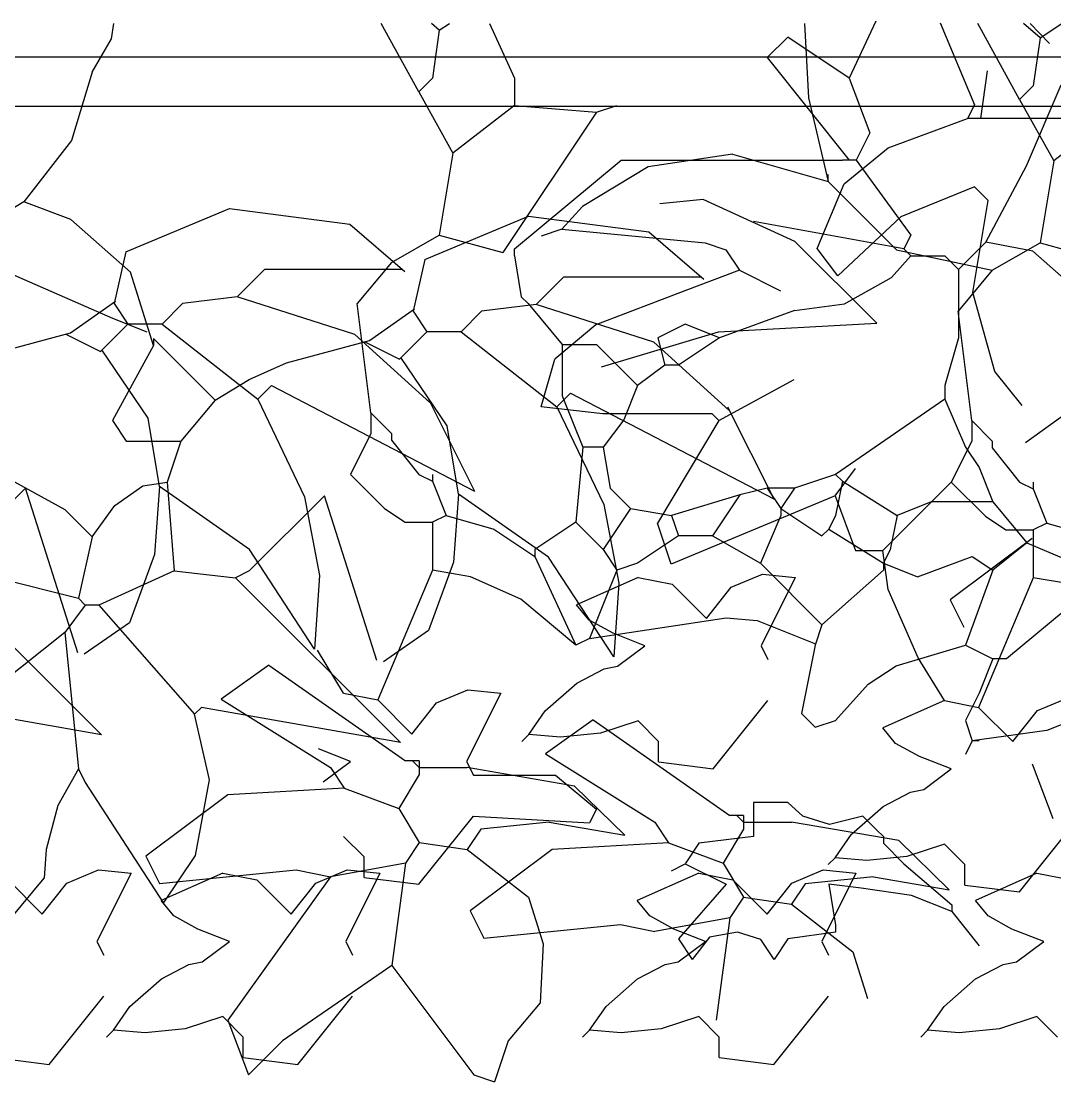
# Model space of a CAD drawing. Header units: millimetres. Extents: x 182 to 305, y 81 to 164.
# Drawn here: x 259.593 to 259.8023, y 109.4201 to 109.6349 of the extents above; entities that cross this region are included whole.
import ezdxf

# ---------------------------------------------------------------- set-up
doc = ezdxf.new("R2010")
doc.units = ezdxf.units.MM
doc.layers.add('86', color=7, linetype='Continuous')
doc.layers.add('LF', color=7, linetype='Continuous')

msp = doc.modelspace()

# ---------------------------------------------------------------- linework, layer by layer
at = {"layer": '86', "color": 252}
for p, q in [((259.766081, 109.634863), (259.760679, 109.623336)), ((259.766081, 109.634863), (259.760679, 109.623336)), ((259.611303, 109.631318), (259.611794, 109.634407)), ((259.611303, 109.631318), (259.611794, 109.634407)), ((259.673499, 109.620567), (259.66588, 109.634407)), ((259.673499, 109.620567), (259.66588, 109.634407)), ((259.67765, 109.633021), (259.676067, 109.634407)), ((259.67765, 109.633021), (259.676067, 109.634407)), ((259.67765, 109.633021), (259.676268, 109.623336)), ((259.67765, 109.633021), (259.676268, 109.623336)), ((259.67765, 109.633021), (259.679728, 109.634407)), ((259.67765, 109.633021), (259.679728, 109.634407)), ((259.687841, 109.634407), (259.692874, 109.623336)), ((259.687841, 109.634407), (259.692874, 109.623336)), ((259.751599, 109.634407), (259.752398, 109.619336)), ((259.751599, 109.634407), (259.752398, 109.619336)), ((259.779093, 109.634519), (259.786014, 109.617913)), ((259.779093, 109.634519), (259.786014, 109.617913)), ((259.795167, 109.61902), (259.786696, 109.634407)), ((259.795167, 109.61902), (259.786696, 109.634407)), ((259.799319, 109.631474), (259.795967, 109.634407)), ((259.799319, 109.631474), (259.795967, 109.634407)), ((259.79732, 109.634407), (259.801237, 109.630367)), ((259.79732, 109.634407), (259.801237, 109.630367)), ((259.799319, 109.631474), (259.803716, 109.634407)), ((259.799319, 109.631474), (259.803716, 109.634407)), ((259.607364, 109.624558), (259.611303, 109.631318)), ((259.607364, 109.624558), (259.611303, 109.631318)), ((259.748224, 109.631639), (259.744073, 109.627488)), ((259.748224, 109.631639), (259.744073, 109.627488)), ((259.760679, 109.623336), (259.748224, 109.631639)), ((259.760679, 109.623336), (259.748224, 109.631639)), ((259.799319, 109.631474), (259.797936, 109.621789)), ((259.799319, 109.631474), (259.797936, 109.621789)), ((259.744073, 109.627488), (259.760679, 109.60673)), ((259.744073, 109.627488), (259.760679, 109.60673)), ((259.607364, 109.624558), (259.603213, 109.610717)), ((259.607364, 109.624558), (259.603213, 109.610717)), ((259.788635, 109.624834), (259.787253, 109.615148)), ((259.788635, 109.624834), (259.787253, 109.615148)), ((259.676268, 109.623336), (259.673499, 109.620567)), ((259.676268, 109.623336), (259.673499, 109.620567)), ((259.692874, 109.623336), (259.692874, 109.617802)), ((259.692874, 109.623336), (259.692874, 109.617802)), ((259.760679, 109.623336), (259.76483, 109.612264)), ((259.760679, 109.623336), (259.76483, 109.612264)), ((259.796582, 109.605571), (259.803575, 109.621954)), ((259.796582, 109.605571), (259.803575, 109.621954)), ((259.673499, 109.620567), (259.680419, 109.608113)), ((259.673499, 109.620567), (259.680419, 109.608113)), ((259.797936, 109.621789), (259.795167, 109.61902)), ((259.797936, 109.621789), (259.795167, 109.61902)), ((259.692874, 109.617802), (259.680419, 109.608113)), ((259.692874, 109.617802), (259.680419, 109.608113)), ((259.692874, 109.617802), (259.709479, 109.616416)), ((259.692874, 109.617802), (259.709479, 109.616416)), ((259.709479, 109.616416), (259.713631, 109.617802)), ((259.709479, 109.616416), (259.713631, 109.617802)), ((259.752398, 109.619336), (259.756422, 109.602414)), ((259.752398, 109.619336), (259.756422, 109.602414)), ((259.786014, 109.617913), (259.784631, 109.615148)), ((259.786014, 109.617913), (259.784631, 109.615148)), ((259.795167, 109.61902), (259.802088, 109.606566)), ((259.795167, 109.61902), (259.802088, 109.606566)), ((259.709479, 109.616416), (259.690524, 109.587997)), ((259.709479, 109.616416), (259.690524, 109.587997)), ((259.814542, 109.616255), (259.802088, 109.606566)), ((259.814542, 109.616255), (259.802088, 109.606566)), ((259.768566, 109.609232), (259.784631, 109.615148)), ((259.768566, 109.609232), (259.784631, 109.615148)), ((259.806771, 109.615148), (259.784631, 109.615148)), ((259.806771, 109.615148), (259.784631, 109.615148)), ((259.76483, 109.612264), (259.762061, 109.60673)), ((259.76483, 109.612264), (259.762061, 109.60673)), ((259.603213, 109.610717), (259.593528, 109.598263)), ((259.603213, 109.610717), (259.593528, 109.598263)), ((259.75967, 109.601909), (259.768566, 109.609232)), ((259.75967, 109.601909), (259.768566, 109.609232)), ((259.680419, 109.608113), (259.67765, 109.591507)), ((259.680419, 109.608113), (259.67765, 109.591507)), ((259.737047, 109.607952), (259.71999, 109.605356)), ((259.737047, 109.607952), (259.71999, 109.605356)), ((259.737047, 109.607952), (259.756422, 109.602414)), ((259.737047, 109.607952), (259.756422, 109.602414)), ((259.692874, 109.588742), (259.714461, 109.60673)), ((259.692874, 109.588742), (259.714461, 109.60673)), ((259.71999, 109.605356), (259.706645, 109.597367)), ((259.71999, 109.605356), (259.706645, 109.597367)), ((259.714461, 109.60673), (259.759296, 109.60673)), ((259.714461, 109.60673), (259.759296, 109.60673)), ((259.760679, 109.60673), (259.759296, 109.60673)), ((259.760679, 109.60673), (259.759296, 109.60673)), ((259.762061, 109.60673), (259.760679, 109.60673)), ((259.762061, 109.60673), (259.760679, 109.60673)), ((259.762061, 109.60673), (259.773133, 109.591507)), ((259.762061, 109.60673), (259.773133, 109.591507)), ((259.788356, 109.590125), (259.796582, 109.605571)), ((259.788356, 109.590125), (259.796582, 109.605571)), ((259.802088, 109.606566), (259.799319, 109.58996)), ((259.802088, 109.606566), (259.799319, 109.58996)), ((259.756422, 109.602414), (259.756422, 109.603801)), ((259.756422, 109.602414), (259.756422, 109.603801)), ((259.754185, 109.588853), (259.75967, 109.601909)), ((259.754185, 109.588853), (259.75967, 109.601909)), ((259.756422, 109.602414), (259.770259, 109.588578)), ((259.756422, 109.602414), (259.770259, 109.588578)), ((259.786014, 109.601309), (259.771108, 109.595252)), ((259.786014, 109.601309), (259.771108, 109.595252)), ((259.786014, 109.601307), (259.788783, 109.598543)), ((259.786014, 109.601307), (259.788783, 109.598543)), ((259.593528, 109.598263), (259.579691, 109.58996)), ((259.593528, 109.598263), (259.579691, 109.58996)), ((259.603042, 109.594704), (259.593528, 109.598263)), ((259.603042, 109.594704), (259.593528, 109.598263)), ((259.731073, 109.598768), (259.722347, 109.597883)), ((259.731073, 109.598768), (259.722347, 109.597883)), ((259.749653, 109.590216), (259.731073, 109.598768)), ((259.749653, 109.590216), (259.731073, 109.598768)), ((259.785723, 109.579941), (259.788783, 109.598543)), ((259.785723, 109.579941), (259.788783, 109.598543)), ((259.61417, 109.588123), (259.635182, 109.596928)), ((259.61417, 109.588123), (259.635182, 109.596928)), ((259.635182, 109.596928), (259.659518, 109.593741)), ((259.635182, 109.596928), (259.659518, 109.593741)), ((259.706645, 109.597367), (259.702454, 109.592729)), ((259.706645, 109.597367), (259.702454, 109.592729)), ((259.615116, 109.584053), (259.603042, 109.594704)), ((259.615116, 109.584053), (259.603042, 109.594704)), ((259.674729, 109.586576), (259.695741, 109.595381)), ((259.674729, 109.586576), (259.695741, 109.595381)), ((259.695741, 109.595381), (259.720077, 109.592194)), ((259.695741, 109.595381), (259.720077, 109.592194)), ((259.77175, 109.588742), (259.741304, 109.594276)), ((259.77175, 109.588742), (259.741304, 109.594276)), ((259.771108, 109.595252), (259.758336, 109.583319)), ((259.771108, 109.595252), (259.758336, 109.583319)), ((259.659518, 109.593741), (259.670671, 109.584181)), ((259.659518, 109.593741), (259.670671, 109.584181)), ((259.702454, 109.592729), (259.698302, 109.591347)), ((259.702454, 109.592729), (259.698302, 109.591347)), ((259.702454, 109.592729), (259.731514, 109.58996)), ((259.702454, 109.592729), (259.731514, 109.58996)), ((259.720077, 109.592194), (259.73123, 109.582634)), ((259.720077, 109.592194), (259.73123, 109.582634)), ((259.667965, 109.585973), (259.67765, 109.591507)), ((259.667965, 109.585973), (259.67765, 109.591507)), ((259.67765, 109.591507), (259.690524, 109.587997)), ((259.67765, 109.591507), (259.690524, 109.587997)), ((259.731514, 109.58996), (259.735665, 109.588578)), ((259.731514, 109.58996), (259.735665, 109.588578)), ((259.766262, 109.5737), (259.749653, 109.590216)), ((259.766262, 109.5737), (259.749653, 109.590216)), ((259.773133, 109.591507), (259.77175, 109.588742)), ((259.773133, 109.591507), (259.77175, 109.588742)), ((259.788356, 109.590125), (259.782818, 109.584591)), ((259.788356, 109.590125), (259.782818, 109.584591)), ((259.797853, 109.588263), (259.788356, 109.590125)), ((259.797853, 109.588263), (259.788356, 109.590125)), ((259.789633, 109.584426), (259.799319, 109.58996)), ((259.789633, 109.584426), (259.799319, 109.58996)), ((259.799319, 109.58996), (259.812192, 109.58645)), ((259.799319, 109.58996), (259.812192, 109.58645)), ((259.579691, 109.588578), (259.611516, 109.574741)), ((259.579691, 109.588578), (259.611516, 109.574741)), ((259.61417, 109.588123), (259.611846, 109.577671)), ((259.61417, 109.588123), (259.611846, 109.577671)), ((259.692874, 109.587356), (259.692874, 109.588742)), ((259.692874, 109.587356), (259.692874, 109.588742)), ((259.735665, 109.588578), (259.73843, 109.584426)), ((259.735665, 109.588578), (259.73843, 109.584426)), ((259.758336, 109.583319), (259.754185, 109.588853)), ((259.758336, 109.583319), (259.754185, 109.588853)), ((259.770259, 109.588578), (259.789633, 109.584426)), ((259.770259, 109.588578), (259.789633, 109.584426)), ((259.77175, 109.588742), (259.773133, 109.587356)), ((259.77175, 109.588742), (259.773133, 109.587356)), ((259.803575, 109.583204), (259.797853, 109.588263)), ((259.803575, 109.583204), (259.797853, 109.588263)), ((259.667965, 109.585973), (259.661045, 109.577671)), ((259.667965, 109.585973), (259.661045, 109.577671)), ((259.674728, 109.586576), (259.672405, 109.576123)), ((259.674728, 109.586576), (259.672405, 109.576123)), ((259.692874, 109.587356), (259.694256, 109.579053)), ((259.692874, 109.587356), (259.694256, 109.579053)), ((259.769258, 109.582937), (259.773133, 109.587356)), ((259.769258, 109.582937), (259.773133, 109.587356)), ((259.773133, 109.587356), (259.780053, 109.587356)), ((259.773133, 109.587356), (259.780053, 109.587356)), ((259.780053, 109.587356), (259.782818, 109.584591)), ((259.780053, 109.587356), (259.782818, 109.584591)), ((259.619819, 109.569203), (259.615116, 109.584053)), ((259.619819, 109.569203), (259.615116, 109.584053)), ((259.642288, 109.584591), (259.636754, 109.579053)), ((259.642288, 109.584591), (259.636754, 109.579053)), ((259.670232, 109.584591), (259.642288, 109.584591)), ((259.670232, 109.584591), (259.642288, 109.584591)), ((259.73843, 109.584426), (259.727362, 109.580275)), ((259.73843, 109.584426), (259.727362, 109.580275)), ((259.73843, 109.584426), (259.746733, 109.580275)), ((259.73843, 109.584426), (259.746733, 109.580275)), ((259.789633, 109.584426), (259.782713, 109.576123)), ((259.789633, 109.584426), (259.782713, 109.576123)), ((259.782818, 109.584591), (259.782818, 109.57075)), ((259.782818, 109.584591), (259.782818, 109.57075)), ((259.702847, 109.583044), (259.697313, 109.577506)), ((259.702847, 109.583044), (259.697313, 109.577506)), ((259.730791, 109.583044), (259.702847, 109.583044)), ((259.730791, 109.583044), (259.702847, 109.583044)), ((259.759726, 109.577611), (259.769258, 109.582937)), ((259.759726, 109.577611), (259.769258, 109.582937)), ((259.636754, 109.579053), (259.625682, 109.577671)), ((259.636754, 109.579053), (259.625682, 109.577671)), ((259.660532, 109.571433), (259.636754, 109.579053)), ((259.660532, 109.571433), (259.636754, 109.579053)), ((259.694256, 109.579053), (259.695638, 109.577671)), ((259.694256, 109.579053), (259.695638, 109.577671)), ((259.727362, 109.580275), (259.70937, 109.573355)), ((259.727362, 109.580275), (259.70937, 109.573355)), ((259.790165, 109.563945), (259.785723, 109.579941)), ((259.790165, 109.563945), (259.785723, 109.579941)), ((259.602957, 109.571751), (259.612108, 109.578142)), ((259.602957, 109.571751), (259.612108, 109.578142)), ((259.611846, 109.577671), (259.614615, 109.573519)), ((259.611846, 109.577671), (259.614615, 109.573519)), ((259.625682, 109.577671), (259.621531, 109.573519)), ((259.625682, 109.577671), (259.621531, 109.573519)), ((259.663814, 109.555531), (259.661045, 109.577671)), ((259.663814, 109.555531), (259.661045, 109.577671)), ((259.697313, 109.577506), (259.686241, 109.576123)), ((259.697313, 109.577506), (259.686241, 109.576123)), ((259.695638, 109.577671), (259.702559, 109.569368)), ((259.695638, 109.577671), (259.702559, 109.569368)), ((259.721091, 109.569886), (259.697313, 109.577506)), ((259.721091, 109.569886), (259.697313, 109.577506)), ((259.749607, 109.576288), (259.759726, 109.577611)), ((259.749607, 109.576288), (259.759726, 109.577611)), ((259.611516, 109.574741), (259.618436, 109.571972)), ((259.611516, 109.574741), (259.618436, 109.571972)), ((259.663516, 109.570204), (259.672667, 109.576595)), ((259.663516, 109.570204), (259.672667, 109.576595)), ((259.672405, 109.576123), (259.675174, 109.571972)), ((259.672405, 109.576123), (259.675174, 109.571972)), ((259.686241, 109.576123), (259.68209, 109.571972)), ((259.686241, 109.576123), (259.68209, 109.571972)), ((259.749607, 109.576288), (259.734388, 109.57075)), ((259.749607, 109.576288), (259.734388, 109.57075)), ((259.785482, 109.553984), (259.782713, 109.576123)), ((259.785482, 109.553984), (259.782713, 109.576123)), ((259.609077, 109.567985), (259.614615, 109.573519)), ((259.609077, 109.567985), (259.614615, 109.573519)), ((259.621531, 109.573519), (259.614615, 109.573519)), ((259.621531, 109.573519), (259.614615, 109.573519)), ((259.621531, 109.573519), (259.640906, 109.558296)), ((259.621531, 109.573519), (259.640906, 109.558296)), ((259.70937, 109.573355), (259.701067, 109.566438)), ((259.70937, 109.573355), (259.701067, 109.566438)), ((259.727467, 109.573519), (259.721933, 109.57075)), ((259.727467, 109.573519), (259.721933, 109.57075)), ((259.734388, 109.57075), (259.727467, 109.573519)), ((259.734388, 109.57075), (259.727467, 109.573519)), ((259.73417, 109.571931), (259.766262, 109.5737)), ((259.73417, 109.571931), (259.766262, 109.5737)), ((259.586181, 109.567225), (259.602957, 109.571751)), ((259.586181, 109.567225), (259.602957, 109.571751)), ((259.60204, 109.571504), (259.609077, 109.567985)), ((259.60204, 109.571504), (259.609077, 109.567985)), ((259.619819, 109.57059), (259.619819, 109.569203)), ((259.619819, 109.57059), (259.632273, 109.558135)), ((259.619819, 109.57059), (259.619819, 109.569203)), ((259.619819, 109.57059), (259.632273, 109.558135)), ((259.675741, 109.557624), (259.660532, 109.571433)), ((259.675741, 109.557624), (259.660532, 109.571433)), ((259.669636, 109.566438), (259.675174, 109.571972)), ((259.669636, 109.566438), (259.675174, 109.571972)), ((259.68209, 109.571972), (259.675174, 109.571972)), ((259.68209, 109.571972), (259.675174, 109.571972)), ((259.68209, 109.571972), (259.701464, 109.556749)), ((259.68209, 109.571972), (259.701464, 109.556749)), ((259.710523, 109.564853), (259.73417, 109.571931)), ((259.710523, 109.564853), (259.73417, 109.571931)), ((259.721933, 109.57075), (259.723316, 109.565216)), ((259.721933, 109.57075), (259.723316, 109.565216)), ((259.734388, 109.57075), (259.726085, 109.565216)), ((259.734388, 109.57075), (259.726085, 109.565216)), ((259.782818, 109.57075), (259.780053, 109.561065)), ((259.782818, 109.57075), (259.780053, 109.561065)), ((259.618717, 109.554443), (259.609312, 109.56829)), ((259.618717, 109.554443), (259.609312, 109.56829)), ((259.619819, 109.569203), (259.611516, 109.553984)), ((259.619819, 109.569203), (259.611516, 109.553984)), ((259.64674, 109.565678), (259.663516, 109.570204)), ((259.64674, 109.565678), (259.663516, 109.570204)), ((259.662599, 109.569957), (259.669636, 109.566438)), ((259.662599, 109.569957), (259.669636, 109.566438)), ((259.702559, 109.569368), (259.702536, 109.558972)), ((259.702559, 109.569368), (259.702536, 109.558972)), ((259.702559, 109.569368), (259.709479, 109.569368)), ((259.702559, 109.569368), (259.709479, 109.569368)), ((259.709479, 109.569368), (259.717782, 109.561065)), ((259.709479, 109.569368), (259.717782, 109.561065)), ((259.7363, 109.556077), (259.721091, 109.569886)), ((259.7363, 109.556077), (259.721091, 109.569886)), ((259.679275, 109.552896), (259.669871, 109.566743)), ((259.679275, 109.552896), (259.669871, 109.566743)), ((259.698302, 109.556749), (259.701067, 109.566438)), ((259.698302, 109.556749), (259.701067, 109.566438)), ((259.639193, 109.562287), (259.64674, 109.565678)), ((259.639193, 109.562287), (259.64674, 109.565678)), ((259.723316, 109.565216), (259.717782, 109.561065)), ((259.723316, 109.565216), (259.717782, 109.561065)), ((259.726085, 109.565216), (259.723316, 109.565216)), ((259.726085, 109.565216), (259.723316, 109.565216)), ((259.795699, 109.557029), (259.790165, 109.563945)), ((259.795699, 109.557029), (259.790165, 109.563945)), ((259.632273, 109.558135), (259.639193, 109.562287)), ((259.632273, 109.558135), (259.639193, 109.562287)), ((259.734278, 109.553984), (259.749502, 109.562287)), ((259.734278, 109.553984), (259.749502, 109.562287)), ((259.640906, 109.558296), (259.643675, 109.561065)), ((259.640906, 109.558296), (259.643675, 109.561065)), ((259.643675, 109.561065), (259.684819, 109.539671)), ((259.643675, 109.561065), (259.684819, 109.539671)), ((259.717782, 109.561065), (259.715013, 109.554144)), ((259.717782, 109.561065), (259.715013, 109.554144)), ((259.780053, 109.561065), (259.780053, 109.558296)), ((259.780053, 109.561065), (259.780053, 109.558296)), ((259.632273, 109.558135), (259.625357, 109.549833)), ((259.632273, 109.558135), (259.625357, 109.549833)), ((259.640906, 109.558296), (259.650392, 109.538503)), ((259.640906, 109.558296), (259.650392, 109.538503)), ((259.675499, 109.558296), (259.684819, 109.539671)), ((259.675499, 109.558296), (259.684819, 109.539671)), ((259.701464, 109.556749), (259.704233, 109.559518)), ((259.701464, 109.556749), (259.704233, 109.559518)), ((259.702536, 109.558972), (259.70671, 109.548611)), ((259.702536, 109.558972), (259.70671, 109.548611)), ((259.704233, 109.559518), (259.745378, 109.538124)), ((259.704233, 109.559518), (259.745378, 109.538124)), ((259.780053, 109.558296), (259.75791, 109.543077)), ((259.780053, 109.558296), (259.75791, 109.543077)), ((259.780053, 109.558296), (259.784205, 109.548611)), ((259.780053, 109.558296), (259.784205, 109.548611)), ((259.663814, 109.555531), (259.667965, 109.55138)), ((259.663814, 109.555531), (259.663814, 109.55138)), ((259.663814, 109.555531), (259.667965, 109.55138)), ((259.663814, 109.555531), (259.663814, 109.55138)), ((259.710757, 109.555366), (259.698302, 109.556749)), ((259.710757, 109.555366), (259.698302, 109.556749)), ((259.701464, 109.556749), (259.710951, 109.536956)), ((259.701464, 109.556749), (259.710951, 109.536956)), ((259.732896, 109.555366), (259.710757, 109.555366)), ((259.732896, 109.555366), (259.710757, 109.555366)), ((259.734278, 109.553984), (259.732896, 109.555366)), ((259.734278, 109.553984), (259.732896, 109.555366)), ((259.736058, 109.556749), (259.745378, 109.538124)), ((259.736058, 109.556749), (259.745378, 109.538124)), ((259.806032, 109.556399), (259.796343, 109.549483)), ((259.806032, 109.556399), (259.796343, 109.549483)), ((259.611516, 109.553984), (259.614285, 109.549833)), ((259.611516, 109.553984), (259.614285, 109.549833)), ((259.620986, 109.540628), (259.618717, 109.554443)), ((259.620986, 109.540628), (259.618717, 109.554443)), ((259.715013, 109.554144), (259.710862, 109.548611)), ((259.715013, 109.554144), (259.710862, 109.548611)), ((259.734278, 109.553984), (259.721824, 109.533227)), ((259.734278, 109.553984), (259.721824, 109.533227)), ((259.785482, 109.553984), (259.789633, 109.549833)), ((259.785482, 109.553984), (259.785482, 109.549833)), ((259.785482, 109.553984), (259.789633, 109.549833)), ((259.785482, 109.553984), (259.785482, 109.549833)), ((259.663814, 109.55138), (259.659662, 109.543077)), ((259.663814, 109.55138), (259.659662, 109.543077)), ((259.667965, 109.55138), (259.667965, 109.549993)), ((259.667965, 109.55138), (259.667965, 109.549993)), ((259.681545, 109.539081), (259.679275, 109.552896)), ((259.681545, 109.539081), (259.679275, 109.552896)), ((259.614285, 109.549833), (259.625357, 109.549833)), ((259.614285, 109.549833), (259.625357, 109.549833)), ((259.625357, 109.549833), (259.622588, 109.54153)), ((259.625357, 109.549833), (259.622588, 109.54153)), ((259.667965, 109.549993), (259.673499, 109.543077)), ((259.667965, 109.549993), (259.673499, 109.543077)), ((259.785482, 109.549833), (259.781331, 109.54153)), ((259.785482, 109.549833), (259.781331, 109.54153)), ((259.789633, 109.549833), (259.789633, 109.548446)), ((259.789633, 109.549833), (259.789633, 109.548446)), ((259.70671, 109.548611), (259.705328, 109.533387)), ((259.70671, 109.548611), (259.705328, 109.533387)), ((259.710862, 109.548611), (259.70671, 109.548611)), ((259.710862, 109.548611), (259.70671, 109.548611)), ((259.710862, 109.548611), (259.712244, 109.540308)), ((259.710862, 109.548611), (259.712244, 109.540308)), ((259.784205, 109.548611), (259.786969, 109.544459)), ((259.784205, 109.548611), (259.786969, 109.544459)), ((259.789633, 109.548446), (259.795167, 109.54153)), ((259.789633, 109.548446), (259.795167, 109.54153)), ((259.586607, 109.544295), (259.601831, 109.535992)), ((259.586607, 109.544295), (259.601831, 109.535992)), ((259.659662, 109.543077), (259.666578, 109.536156)), ((259.659662, 109.543077), (259.666578, 109.536156)), ((259.673499, 109.543077), (259.676268, 109.54169)), ((259.673499, 109.543077), (259.676268, 109.54169)), ((259.676268, 109.543077), (259.676268, 109.54169)), ((259.676268, 109.543077), (259.676268, 109.54169)), ((259.75791, 109.543077), (259.749607, 109.540308)), ((259.75791, 109.543077), (259.749607, 109.540308)), ((259.757804, 109.538761), (259.761956, 109.544295)), ((259.757804, 109.538761), (259.761956, 109.544295)), ((259.75791, 109.543077), (259.759296, 109.54169)), ((259.75791, 109.543077), (259.759296, 109.54169)), ((259.786969, 109.544459), (259.789738, 109.537539)), ((259.786969, 109.544459), (259.789738, 109.537539)), ((259.593858, 109.540308), (259.578634, 109.525085)), ((259.593858, 109.540308), (259.578634, 109.525085)), ((259.604472, 109.506945), (259.593858, 109.540308)), ((259.604472, 109.506945), (259.593858, 109.540308)), ((259.611939, 109.536788), (259.617658, 109.540782)), ((259.611939, 109.536788), (259.617658, 109.540782)), ((259.617658, 109.540782), (259.622588, 109.54153)), ((259.617658, 109.540782), (259.622588, 109.54153)), ((259.620986, 109.540628), (259.619972, 109.526818)), ((259.620986, 109.540628), (259.619972, 109.526818)), ((259.639238, 109.527881), (259.620986, 109.540628)), ((259.639238, 109.527881), (259.620986, 109.540628)), ((259.622588, 109.54153), (259.62397, 109.523537)), ((259.622588, 109.54153), (259.62397, 109.523537)), ((259.676268, 109.54169), (259.679033, 109.534774)), ((259.676268, 109.54169), (259.679033, 109.534774)), ((259.712244, 109.540308), (259.716395, 109.536156)), ((259.712244, 109.540308), (259.716395, 109.536156)), ((259.744073, 109.540308), (259.738539, 109.538925)), ((259.744073, 109.540308), (259.738539, 109.538925)), ((259.749607, 109.540308), (259.744073, 109.540308)), ((259.744073, 109.540308), (259.746842, 109.536156)), ((259.749607, 109.540308), (259.744073, 109.540308)), ((259.744073, 109.540308), (259.746842, 109.536156)), ((259.749607, 109.540308), (259.746842, 109.536156)), ((259.749607, 109.540308), (259.746842, 109.536156)), ((259.759296, 109.54169), (259.75791, 109.534774)), ((259.759296, 109.54169), (259.75791, 109.534774)), ((259.759296, 109.54169), (259.770364, 109.534774)), ((259.759296, 109.54169), (259.770364, 109.534774)), ((259.781331, 109.54153), (259.76749, 109.527689)), ((259.781331, 109.54153), (259.76749, 109.527689)), ((259.781331, 109.54153), (259.788247, 109.534609)), ((259.781331, 109.54153), (259.788247, 109.534609)), ((259.795167, 109.54153), (259.797936, 109.540143)), ((259.795167, 109.54153), (259.797936, 109.540143)), ((259.797936, 109.54153), (259.797936, 109.540143)), ((259.797936, 109.54153), (259.797936, 109.540143)), ((259.654416, 109.538761), (259.639193, 109.523537)), ((259.654416, 109.538761), (259.639193, 109.523537)), ((259.650392, 109.538503), (259.653434, 109.522569)), ((259.650392, 109.538503), (259.653434, 109.522569)), ((259.665031, 109.505398), (259.654416, 109.538761)), ((259.665031, 109.505398), (259.654416, 109.538761)), ((259.681545, 109.539081), (259.680531, 109.525271)), ((259.681545, 109.539081), (259.680531, 109.525271)), ((259.699797, 109.526334), (259.681545, 109.539081)), ((259.699797, 109.526334), (259.681545, 109.539081)), ((259.757804, 109.538761), (259.724593, 109.524924)), ((259.757804, 109.538761), (259.724593, 109.524924)), ((259.738539, 109.538925), (259.724698, 109.534774)), ((259.738539, 109.538925), (259.724698, 109.534774)), ((259.738539, 109.538925), (259.733001, 109.530622)), ((259.738539, 109.538925), (259.733001, 109.530622)), ((259.757804, 109.538761), (259.761956, 109.527689)), ((259.757804, 109.538761), (259.761956, 109.527689)), ((259.797936, 109.540143), (259.800701, 109.533227)), ((259.797936, 109.540143), (259.800701, 109.533227)), ((259.601831, 109.535992), (259.607364, 109.530458)), ((259.601831, 109.535992), (259.607364, 109.530458)), ((259.607364, 109.530458), (259.611939, 109.536788)), ((259.607364, 109.530458), (259.611939, 109.536788)), ((259.666578, 109.536156), (259.67073, 109.533387)), ((259.666578, 109.536156), (259.67073, 109.533387)), ((259.716395, 109.536156), (259.710862, 109.527854)), ((259.716395, 109.536156), (259.710862, 109.527854)), ((259.710951, 109.536956), (259.713993, 109.521022)), ((259.710951, 109.536956), (259.713993, 109.521022)), ((259.716395, 109.536156), (259.724698, 109.534774)), ((259.716395, 109.536156), (259.724698, 109.534774)), ((259.746842, 109.536156), (259.746842, 109.534774)), ((259.746842, 109.536156), (259.755145, 109.530622)), ((259.746842, 109.536156), (259.746842, 109.534774)), ((259.746842, 109.536156), (259.755145, 109.530622)), ((259.777284, 109.537539), (259.770364, 109.534774)), ((259.777284, 109.537539), (259.770364, 109.534774)), ((259.789738, 109.537539), (259.777284, 109.537539)), ((259.789738, 109.537539), (259.777284, 109.537539)), ((259.789738, 109.537539), (259.796659, 109.529236)), ((259.789738, 109.537539), (259.796659, 109.529236)), ((259.679033, 109.534774), (259.676268, 109.533387)), ((259.679033, 109.534774), (259.676268, 109.533387)), ((259.679033, 109.534774), (259.688722, 109.532005)), ((259.679033, 109.534774), (259.688722, 109.532005)), ((259.724698, 109.534774), (259.726085, 109.530622)), ((259.724698, 109.534774), (259.726085, 109.530622)), ((259.746842, 109.534774), (259.742691, 109.525085)), ((259.746842, 109.534774), (259.742691, 109.525085)), ((259.75791, 109.534774), (259.756527, 109.532005)), ((259.75791, 109.534774), (259.756527, 109.532005)), ((259.770364, 109.534774), (259.768981, 109.527854)), ((259.770364, 109.534774), (259.768981, 109.527854)), ((259.788247, 109.534609), (259.792398, 109.53184)), ((259.788247, 109.534609), (259.792398, 109.53184)), ((259.67073, 109.533387), (259.676268, 109.533387)), ((259.67073, 109.533387), (259.676268, 109.533387)), ((259.676268, 109.533387), (259.676268, 109.523702)), ((259.676268, 109.533387), (259.676268, 109.523702)), ((259.688722, 109.532005), (259.697025, 109.526471)), ((259.688722, 109.532005), (259.697025, 109.526471)), ((259.705328, 109.533387), (259.697025, 109.527854)), ((259.705328, 109.533387), (259.697025, 109.527854)), ((259.705328, 109.533387), (259.710862, 109.527854)), ((259.705328, 109.533387), (259.710862, 109.527854)), ((259.724593, 109.524924), (259.721824, 109.533227)), ((259.724593, 109.524924), (259.721824, 109.533227)), ((259.755145, 109.530622), (259.756527, 109.532005)), ((259.755145, 109.530622), (259.756527, 109.532005)), ((259.756527, 109.532005), (259.767599, 109.525085)), ((259.756527, 109.532005), (259.767599, 109.525085)), ((259.792398, 109.53184), (259.797936, 109.53184)), ((259.792398, 109.53184), (259.797936, 109.53184)), ((259.800701, 109.533227), (259.797936, 109.53184)), ((259.800701, 109.533227), (259.797936, 109.53184)), ((259.797936, 109.53184), (259.797936, 109.522155)), ((259.797936, 109.53184), (259.797936, 109.522155)), ((259.800701, 109.533227), (259.81039, 109.530458)), ((259.800701, 109.533227), (259.81039, 109.530458)), ((259.607364, 109.530458), (259.6046, 109.518004)), ((259.607364, 109.530458), (259.6046, 109.518004)), ((259.726085, 109.530622), (259.717782, 109.525085)), ((259.726085, 109.530622), (259.717782, 109.525085)), ((259.733001, 109.530622), (259.726085, 109.530622)), ((259.733001, 109.530622), (259.726085, 109.530622)), ((259.733001, 109.530622), (259.742691, 109.525085)), ((259.733001, 109.530622), (259.742691, 109.525085)), ((259.797729, 109.530108), (259.781124, 109.517654)), ((259.797729, 109.530108), (259.781124, 109.517654)), ((259.65242, 109.507698), (259.639238, 109.527881)), ((259.65242, 109.507698), (259.639238, 109.527881)), ((259.697025, 109.527854), (259.697025, 109.526471)), ((259.697025, 109.527854), (259.697025, 109.526471)), ((259.710862, 109.527854), (259.713631, 109.523702)), ((259.710862, 109.527854), (259.713631, 109.523702)), ((259.761956, 109.527689), (259.76749, 109.527689)), ((259.761956, 109.527689), (259.76749, 109.527689)), ((259.768538, 109.519745), (259.76749, 109.527689)), ((259.768538, 109.519745), (259.76749, 109.527689)), ((259.768981, 109.527854), (259.767599, 109.525085)), ((259.768981, 109.527854), (259.767599, 109.525085)), ((259.796659, 109.529236), (259.789738, 109.523702)), ((259.796659, 109.529236), (259.789738, 109.523702)), ((259.796659, 109.529236), (259.806344, 109.525085)), ((259.796659, 109.529236), (259.806344, 109.525085)), ((259.619972, 109.526818), (259.614902, 109.513009)), ((259.619972, 109.526818), (259.614902, 109.513009)), ((259.680531, 109.525271), (259.675461, 109.511462)), ((259.680531, 109.525271), (259.675461, 109.511462)), ((259.697025, 109.526471), (259.705328, 109.508479)), ((259.697025, 109.526471), (259.705328, 109.508479)), ((259.712979, 109.50615), (259.699797, 109.526334)), ((259.712979, 109.50615), (259.699797, 109.526334)), ((259.774515, 109.52232), (259.785587, 109.526471)), ((259.774515, 109.52232), (259.785587, 109.526471)), ((259.785587, 109.526471), (259.789738, 109.523702)), ((259.785587, 109.526471), (259.789738, 109.523702)), ((259.575865, 109.523702), (259.609273, 109.490294)), ((259.575865, 109.523702), (259.609273, 109.490294)), ((259.62397, 109.523537), (259.608751, 109.516621)), ((259.62397, 109.523537), (259.608751, 109.516621)), ((259.62397, 109.523537), (259.636424, 109.522155)), ((259.62397, 109.523537), (259.636424, 109.522155)), ((259.639193, 109.523537), (259.636424, 109.522155)), ((259.639193, 109.523537), (259.636424, 109.522155)), ((259.676268, 109.523702), (259.665196, 109.497411)), ((259.676268, 109.523702), (259.665196, 109.497411)), ((259.68398, 109.522358), (259.676268, 109.523702)), ((259.68398, 109.522358), (259.676268, 109.523702)), ((259.713631, 109.523702), (259.708093, 109.509865)), ((259.713631, 109.523702), (259.708093, 109.509865)), ((259.717782, 109.525085), (259.713631, 109.523702)), ((259.717782, 109.525085), (259.713631, 109.523702)), ((259.742691, 109.525085), (259.755145, 109.51263)), ((259.742691, 109.525085), (259.755145, 109.51263)), ((259.767599, 109.523702), (259.755145, 109.51263)), ((259.767599, 109.523702), (259.755145, 109.51263)), ((259.767599, 109.525085), (259.767599, 109.523702)), ((259.767599, 109.525085), (259.774515, 109.52232)), ((259.767599, 109.525085), (259.767599, 109.523702)), ((259.767599, 109.525085), (259.774515, 109.52232)), ((259.789738, 109.523702), (259.784205, 109.508479)), ((259.789738, 109.523702), (259.784205, 109.508479)), ((259.587994, 109.522155), (259.6046, 109.518004)), ((259.587994, 109.522155), (259.6046, 109.518004)), ((259.636424, 109.522155), (259.669832, 109.488747)), ((259.636424, 109.522155), (259.669832, 109.488747)), ((259.653434, 109.522569), (259.65242, 109.507698)), ((259.653434, 109.522569), (259.65242, 109.507698)), ((259.694148, 109.517831), (259.68398, 109.522358)), ((259.694148, 109.517831), (259.68398, 109.522358)), ((259.717911, 109.522215), (259.705457, 109.516681)), ((259.717911, 109.522215), (259.705457, 109.516681)), ((259.713993, 109.521022), (259.712979, 109.50615)), ((259.713993, 109.521022), (259.712979, 109.50615)), ((259.717911, 109.522215), (259.724832, 109.520832)), ((259.717911, 109.522215), (259.724832, 109.520832)), ((259.736753, 109.520215), (259.743108, 109.522878)), ((259.736753, 109.520215), (259.743108, 109.522878)), ((259.74974, 109.522215), (259.74282, 109.508378)), ((259.74974, 109.522215), (259.74282, 109.508378)), ((259.743108, 109.522878), (259.74974, 109.522215)), ((259.743108, 109.522878), (259.74974, 109.522215)), ((259.797936, 109.522155), (259.786864, 109.495864)), ((259.797936, 109.522155), (259.786864, 109.495864)), ((259.805649, 109.52081), (259.797936, 109.522155)), ((259.805649, 109.52081), (259.797936, 109.522155)), ((259.724832, 109.520832), (259.731752, 109.513912)), ((259.724832, 109.520832), (259.731752, 109.513912)), ((259.731752, 109.513912), (259.736753, 109.520215)), ((259.731752, 109.513912), (259.736753, 109.520215)), ((259.774639, 109.505899), (259.768538, 109.519745)), ((259.774639, 109.505899), (259.768538, 109.519745)), ((259.809113, 109.519551), (259.792507, 109.505714)), ((259.809113, 109.519551), (259.792507, 109.505714)), ((259.605982, 109.516621), (259.601831, 109.511083)), ((259.605982, 109.516621), (259.601831, 109.511083)), ((259.6046, 109.518004), (259.605982, 109.516621)), ((259.6046, 109.518004), (259.605982, 109.516621)), ((259.608751, 109.516621), (259.605982, 109.516621)), ((259.608751, 109.516621), (259.605982, 109.516621)), ((259.608751, 109.516621), (259.628121, 109.494478)), ((259.608751, 109.516621), (259.628121, 109.494478)), ((259.705328, 109.508479), (259.694148, 109.517831)), ((259.705328, 109.508479), (259.694148, 109.517831)), ((259.708031, 109.513558), (259.705457, 109.516681)), ((259.708031, 109.513558), (259.705457, 109.516681)), ((259.781124, 109.517654), (259.783888, 109.51212)), ((259.781124, 109.517654), (259.783888, 109.51212)), ((259.614902, 109.513009), (259.605777, 109.506635)), ((259.614902, 109.513009), (259.605777, 109.506635)), ((259.71286, 109.510895), (259.708031, 109.513558)), ((259.71286, 109.510895), (259.708031, 109.513558)), ((259.708093, 109.509865), (259.73577, 109.514017)), ((259.708093, 109.509865), (259.73577, 109.514017)), ((259.73577, 109.514017), (259.742046, 109.513488)), ((259.73577, 109.514017), (259.742046, 109.513488)), ((259.742046, 109.513488), (259.753865, 109.508783)), ((259.742046, 109.513488), (259.753865, 109.508783)), ((259.755145, 109.51263), (259.753758, 109.508479)), ((259.755145, 109.51263), (259.753758, 109.508479)), ((259.601831, 109.511083), (259.587994, 109.500016)), ((259.601831, 109.511083), (259.587994, 109.500016)), ((259.601831, 109.511083), (259.6046, 109.48341)), ((259.601831, 109.511083), (259.6046, 109.48341)), ((259.675461, 109.511462), (259.666336, 109.505088)), ((259.675461, 109.511462), (259.666336, 109.505088)), ((259.719298, 109.508378), (259.71286, 109.510895)), ((259.719298, 109.508378), (259.71286, 109.510895)), ((259.708093, 109.509865), (259.705328, 109.508479)), ((259.708093, 109.509865), (259.705328, 109.508479)), ((259.71376, 109.504226), (259.719298, 109.508378)), ((259.71376, 109.504226), (259.719298, 109.508378)), ((259.74282, 109.508378), (259.744206, 109.505609)), ((259.74282, 109.508378), (259.744206, 109.505609)), ((259.753758, 109.508479), (259.750993, 109.494642)), ((259.753758, 109.508479), (259.750993, 109.494642)), ((259.770177, 109.504325), (259.784205, 109.508479)), ((259.770177, 109.504325), (259.784205, 109.508479)), ((259.784205, 109.508479), (259.789738, 109.505714)), ((259.784205, 109.508479), (259.789738, 109.505714)), ((259.658276, 109.498794), (259.65297, 109.507446)), ((259.658276, 109.498794), (259.65297, 109.507446)), ((259.779944, 109.497247), (259.774639, 109.505899)), ((259.779944, 109.497247), (259.774639, 109.505899)), ((259.643177, 109.504463), (259.633487, 109.497547)), ((259.643177, 109.504463), (259.633487, 109.497547)), ((259.643177, 109.504463), (259.67085, 109.485093)), ((259.643177, 109.504463), (259.67085, 109.485093)), ((259.705489, 109.500776), (259.711081, 109.503705)), ((259.705489, 109.500776), (259.711081, 109.503705)), ((259.711081, 109.503705), (259.71376, 109.504226)), ((259.711081, 109.503705), (259.71376, 109.504226)), ((259.764503, 109.50061), (259.770177, 109.504325)), ((259.764503, 109.50061), (259.770177, 109.504325)), ((259.789738, 109.505714), (259.786969, 109.498794)), ((259.789738, 109.505714), (259.786969, 109.498794)), ((259.792507, 109.505714), (259.789738, 109.505714)), ((259.792507, 109.505714), (259.789738, 109.505714)), ((259.677117, 109.496794), (259.683472, 109.499457)), ((259.677117, 109.496794), (259.683472, 109.499457)), ((259.683472, 109.499457), (259.690105, 109.498794)), ((259.683472, 109.499457), (259.690105, 109.498794)), ((259.699134, 109.495184), (259.705489, 109.500776)), ((259.699134, 109.495184), (259.705489, 109.500776)), ((259.75791, 109.49326), (259.764503, 109.50061)), ((259.75791, 109.49326), (259.764503, 109.50061)), ((259.609273, 109.490294), (259.568949, 109.497411)), ((259.609273, 109.490294), (259.568949, 109.497411)), ((259.633487, 109.497547), (259.655631, 109.483706)), ((259.633487, 109.497547), (259.655631, 109.483706)), ((259.658276, 109.498794), (259.665196, 109.497411)), ((259.658276, 109.498794), (259.665196, 109.497411)), ((259.665196, 109.497411), (259.672116, 109.490491)), ((259.665196, 109.497411), (259.672116, 109.490491)), ((259.690105, 109.498794), (259.683184, 109.484957)), ((259.690105, 109.498794), (259.683184, 109.484957)), ((259.733135, 109.483469), (259.744206, 109.497306)), ((259.733135, 109.483469), (259.744206, 109.497306)), ((259.786969, 109.498794), (259.784205, 109.49326)), ((259.786969, 109.498794), (259.784205, 109.49326)), ((259.798786, 109.495247), (259.80514, 109.49791)), ((259.798786, 109.495247), (259.80514, 109.49791)), ((259.629508, 109.495864), (259.628121, 109.494478)), ((259.629508, 109.495864), (259.628121, 109.494478)), ((259.669832, 109.488747), (259.629508, 109.495864)), ((259.669832, 109.488747), (259.629508, 109.495864)), ((259.672116, 109.490491), (259.677117, 109.496794)), ((259.672116, 109.490491), (259.677117, 109.496794)), ((259.695771, 109.490386), (259.699134, 109.495184)), ((259.695771, 109.490386), (259.699134, 109.495184)), ((259.779944, 109.497247), (259.76749, 109.491713)), ((259.779944, 109.497247), (259.76749, 109.491713)), ((259.779944, 109.497247), (259.786864, 109.495864)), ((259.779944, 109.497247), (259.786864, 109.495864)), ((259.786864, 109.495864), (259.793785, 109.488944)), ((259.786864, 109.495864), (259.793785, 109.488944)), ((259.793785, 109.488944), (259.798786, 109.495247)), ((259.793785, 109.488944), (259.798786, 109.495247)), ((259.815092, 109.496896), (259.800672, 109.4912)), ((259.815092, 109.496896), (259.800672, 109.4912)), ((259.631161, 109.481233), (259.628121, 109.494478)), ((259.631161, 109.481233), (259.628121, 109.494478)), ((259.708839, 109.493392), (259.69915, 109.486475)), ((259.708839, 109.493392), (259.69915, 109.486475)), ((259.708839, 109.493392), (259.736512, 109.474021)), ((259.708839, 109.493392), (259.736512, 109.474021)), ((259.717911, 109.493155), (259.710318, 109.490658)), ((259.717911, 109.493155), (259.710318, 109.490658)), ((259.722063, 109.489003), (259.717911, 109.493155)), ((259.722063, 109.489003), (259.717911, 109.493155)), ((259.750993, 109.494642), (259.753758, 109.491873)), ((259.750993, 109.494642), (259.753758, 109.491873)), ((259.753758, 109.491873), (259.75791, 109.49326)), ((259.753758, 109.491873), (259.75791, 109.49326)), ((259.784205, 109.49326), (259.785587, 109.489108)), ((259.784205, 109.49326), (259.785587, 109.489108)), ((259.770063, 109.48859), (259.76749, 109.491713)), ((259.770063, 109.48859), (259.76749, 109.491713)), ((259.800672, 109.4912), (259.785587, 109.489108)), ((259.800672, 109.4912), (259.785587, 109.489108)), ((259.695772, 109.490386), (259.694389, 109.489003)), ((259.695772, 109.490386), (259.694389, 109.489003)), ((259.702185, 109.489859), (259.695771, 109.490386)), ((259.702185, 109.489859), (259.695771, 109.490386)), ((259.710318, 109.490658), (259.702185, 109.489859)), ((259.710318, 109.490658), (259.702185, 109.489859)), ((259.722063, 109.484852), (259.722063, 109.489003)), ((259.722063, 109.484852), (259.722063, 109.489003)), ((259.785587, 109.489108), (259.784205, 109.486339)), ((259.785587, 109.489108), (259.784205, 109.486339)), ((259.786969, 109.489108), (259.785587, 109.489108)), ((259.786969, 109.489108), (259.785587, 109.489108)), ((259.659662, 109.484957), (259.653225, 109.487474)), ((259.659662, 109.484957), (259.653225, 109.487474)), ((259.774893, 109.485927), (259.770063, 109.48859)), ((259.774893, 109.485927), (259.770063, 109.48859)), ((259.654124, 109.480806), (259.659662, 109.484957)), ((259.654124, 109.480806), (259.659662, 109.484957)), ((259.672236, 109.485093), (259.67085, 109.485093)), ((259.672236, 109.485093), (259.67085, 109.485093)), ((259.673619, 109.485093), (259.672236, 109.485093)), ((259.672236, 109.485093), (259.673619, 109.483706)), ((259.673619, 109.485093), (259.672236, 109.485093)), ((259.672236, 109.485093), (259.673619, 109.483706)), ((259.673619, 109.485093), (259.673619, 109.483706)), ((259.673619, 109.485093), (259.673619, 109.483706)), ((259.683184, 109.484957), (259.684571, 109.482188)), ((259.683184, 109.484957), (259.684571, 109.482188)), ((259.69915, 109.486475), (259.721293, 109.472634)), ((259.69915, 109.486475), (259.721293, 109.472634)), ((259.722063, 109.484852), (259.733135, 109.483469)), ((259.722063, 109.484852), (259.733135, 109.483469)), ((259.781331, 109.48341), (259.774893, 109.485927)), ((259.781331, 109.48341), (259.774893, 109.485927)), ((259.797729, 109.484443), (259.801881, 109.473371)), ((259.797729, 109.484443), (259.801881, 109.473371)), ((259.6046, 109.48341), (259.60043, 109.476032)), ((259.6046, 109.48341), (259.60043, 109.476032)), ((259.6046, 109.48341), (259.605982, 109.480641)), ((259.6046, 109.48341), (259.605982, 109.480641)), ((259.655631, 109.483706), (259.658396, 109.479555)), ((259.655631, 109.483706), (259.658396, 109.479555)), ((259.673619, 109.482324), (259.669467, 109.475403)), ((259.673619, 109.482324), (259.669467, 109.475403)), ((259.673619, 109.483706), (259.683304, 109.483706)), ((259.673619, 109.483706), (259.673619, 109.482324)), ((259.673619, 109.483706), (259.683304, 109.483706)), ((259.673619, 109.483706), (259.673619, 109.482324)), ((259.705065, 109.479962), (259.683304, 109.483706)), ((259.705065, 109.479962), (259.683304, 109.483706)), ((259.775793, 109.479259), (259.781331, 109.48341)), ((259.775793, 109.479259), (259.781331, 109.48341)), ((259.605982, 109.480641), (259.62179, 109.456211)), ((259.605982, 109.480641), (259.62179, 109.456211)), ((259.628324, 109.465878), (259.631161, 109.481233)), ((259.628324, 109.465878), (259.631161, 109.481233)), ((259.684571, 109.482188), (259.701176, 109.482188)), ((259.684571, 109.482188), (259.701176, 109.482188)), ((259.701176, 109.482188), (259.709479, 109.475268)), ((259.701176, 109.482188), (259.709479, 109.475268)), ((259.634874, 109.478172), (259.618268, 109.465718)), ((259.634874, 109.478172), (259.618268, 109.465718)), ((259.658396, 109.479555), (259.634874, 109.478172)), ((259.658396, 109.479555), (259.634874, 109.478172)), ((259.658396, 109.479555), (259.669467, 109.475403)), ((259.658396, 109.479555), (259.669467, 109.475403)), ((259.715233, 109.469977), (259.705065, 109.479962)), ((259.715233, 109.469977), (259.705065, 109.479962)), ((259.767522, 109.475808), (259.773114, 109.478738)), ((259.767522, 109.475808), (259.773114, 109.478738)), ((259.773114, 109.478738), (259.775793, 109.479259)), ((259.773114, 109.478738), (259.775793, 109.479259)), ((259.60043, 109.476032), (259.598066, 109.467116)), ((259.60043, 109.476032), (259.598066, 109.467116)), ((259.748224, 109.476654), (259.741304, 109.476654)), ((259.741304, 109.476654), (259.741304, 109.469734)), ((259.748224, 109.476654), (259.741304, 109.476654)), ((259.741304, 109.476654), (259.741304, 109.469734)), ((259.751265, 109.473864), (259.748224, 109.476654)), ((259.751265, 109.473864), (259.748224, 109.476654)), ((259.761167, 109.470216), (259.767522, 109.475808)), ((259.761167, 109.470216), (259.767522, 109.475808)), ((259.669467, 109.475403), (259.673619, 109.468487)), ((259.669467, 109.475403), (259.673619, 109.468487)), ((259.673499, 109.460049), (259.684571, 109.473885)), ((259.673499, 109.460049), (259.684571, 109.473885)), ((259.684571, 109.473885), (259.708093, 109.472503)), ((259.684571, 109.473885), (259.708093, 109.472503)), ((259.709479, 109.475268), (259.708093, 109.472503)), ((259.709479, 109.475268), (259.708093, 109.472503)), ((259.737899, 109.474021), (259.736512, 109.474021)), ((259.737899, 109.474021), (259.736512, 109.474021)), ((259.739281, 109.474021), (259.737899, 109.474021)), ((259.737899, 109.474021), (259.739281, 109.472634)), ((259.739281, 109.474021), (259.737899, 109.474021)), ((259.737899, 109.474021), (259.739281, 109.472634)), ((259.739281, 109.474021), (259.739281, 109.472634)), ((259.739281, 109.474021), (259.739281, 109.472634)), ((259.756702, 109.472131), (259.751265, 109.473864)), ((259.756702, 109.472131), (259.751265, 109.473864)), ((259.763448, 109.473885), (259.756702, 109.472131)), ((259.763448, 109.473885), (259.756702, 109.472131)), ((259.766212, 109.471116), (259.763448, 109.473885)), ((259.766212, 109.471116), (259.763448, 109.473885)), ((259.69991, 109.472639), (259.686073, 109.471252)), ((259.69991, 109.472639), (259.686073, 109.471252)), ((259.69991, 109.472639), (259.715233, 109.469977)), ((259.69991, 109.472639), (259.715233, 109.469977)), ((259.721293, 109.472634), (259.724058, 109.468483)), ((259.721293, 109.472634), (259.724058, 109.468483)), ((259.739281, 109.472634), (259.748967, 109.472634)), ((259.739281, 109.472634), (259.739281, 109.471252)), ((259.739281, 109.472634), (259.748967, 109.472634)), ((259.739281, 109.472634), (259.739281, 109.471252)), ((259.770728, 109.46889), (259.748967, 109.472634)), ((259.770728, 109.46889), (259.748967, 109.472634)), ((259.795167, 109.458502), (259.806239, 109.472338)), ((259.795167, 109.458502), (259.806239, 109.472338)), ((259.662427, 109.465582), (259.658276, 109.469734)), ((259.662427, 109.465582), (259.658276, 109.469734)), ((259.686073, 109.471252), (259.683304, 109.467101)), ((259.686073, 109.471252), (259.683304, 109.467101)), ((259.741304, 109.469734), (259.730236, 109.468351)), ((259.741304, 109.469734), (259.730236, 109.468351)), ((259.739281, 109.471252), (259.73513, 109.464332)), ((259.739281, 109.471252), (259.73513, 109.464332)), ((259.757803, 109.465418), (259.761167, 109.470216)), ((259.757803, 109.465418), (259.761167, 109.470216)), ((259.766212, 109.471116), (259.767599, 109.469734)), ((259.766212, 109.471116), (259.767599, 109.469734)), ((259.767599, 109.469734), (259.767599, 109.468351)), ((259.767599, 109.469734), (259.767599, 109.468351)), ((259.673619, 109.468487), (259.67085, 109.464336)), ((259.673619, 109.468487), (259.67085, 109.464336)), ((259.673619, 109.468487), (259.683304, 109.467101)), ((259.673619, 109.468487), (259.683304, 109.467101)), ((259.724058, 109.468483), (259.700536, 109.467101)), ((259.724058, 109.468483), (259.700536, 109.467101)), ((259.724058, 109.468483), (259.73513, 109.464332)), ((259.724058, 109.468483), (259.73513, 109.464332)), ((259.730236, 109.468351), (259.727467, 109.4642)), ((259.730236, 109.468351), (259.727467, 109.4642)), ((259.767599, 109.468351), (259.77175, 109.4642)), ((259.767599, 109.468351), (259.77175, 109.4642)), ((259.780895, 109.458905), (259.770728, 109.46889)), ((259.780895, 109.458905), (259.770728, 109.46889)), ((259.779944, 109.468187), (259.772351, 109.46569)), ((259.779944, 109.468187), (259.772351, 109.46569)), ((259.784095, 109.464035), (259.779944, 109.468187)), ((259.784095, 109.464035), (259.779944, 109.468187)), ((259.598066, 109.467116), (259.597679, 109.461266)), ((259.598066, 109.467116), (259.597679, 109.461266)), ((259.618268, 109.465718), (259.621033, 109.460184)), ((259.618268, 109.465718), (259.621033, 109.460184)), ((259.62179, 109.456211), (259.628324, 109.465878)), ((259.62179, 109.456211), (259.628324, 109.465878)), ((259.662427, 109.461431), (259.662427, 109.465582)), ((259.662427, 109.461431), (259.662427, 109.465582)), ((259.683304, 109.467101), (259.695758, 109.457415)), ((259.683304, 109.467101), (259.695758, 109.457415)), ((259.700536, 109.467101), (259.683931, 109.454646)), ((259.700536, 109.467101), (259.683931, 109.454646)), ((259.757804, 109.465418), (259.756422, 109.464035)), ((259.757804, 109.465418), (259.756422, 109.464035)), ((259.764217, 109.464891), (259.757803, 109.465418)), ((259.764217, 109.464891), (259.757803, 109.465418)), ((259.772351, 109.46569), (259.764217, 109.464891)), ((259.772351, 109.46569), (259.764217, 109.464891)), ((259.60227, 109.460314), (259.608625, 109.462977)), ((259.60227, 109.460314), (259.608625, 109.462977)), ((259.608625, 109.462977), (259.615257, 109.462313)), ((259.608625, 109.462977), (259.615257, 109.462313)), ((259.621033, 109.460184), (259.64871, 109.462949)), ((259.621033, 109.460184), (259.64871, 109.462949)), ((259.64871, 109.462949), (259.655631, 109.461567)), ((259.64871, 109.462949), (259.655631, 109.461567)), ((259.652652, 109.460314), (259.659007, 109.462977)), ((259.652652, 109.460314), (259.659007, 109.462977)), ((259.67085, 109.464336), (259.655631, 109.461567)), ((259.67085, 109.464336), (259.655631, 109.461567)), ((259.659007, 109.462977), (259.665639, 109.462313)), ((259.659007, 109.462977), (259.665639, 109.462313)), ((259.67085, 109.464336), (259.668085, 109.443579)), ((259.67085, 109.464336), (259.668085, 109.443579)), ((259.724698, 109.462813), (259.727467, 109.4642)), ((259.724698, 109.462813), (259.727467, 109.4642)), ((259.727467, 109.4642), (259.73577, 109.460049)), ((259.727467, 109.4642), (259.73577, 109.460049)), ((259.73513, 109.464332), (259.739281, 109.457415)), ((259.73513, 109.464332), (259.739281, 109.457415)), ((259.749041, 109.460314), (259.755396, 109.462977)), ((259.749041, 109.460314), (259.755396, 109.462977)), ((259.755396, 109.462977), (259.762028, 109.462313)), ((259.755396, 109.462977), (259.762028, 109.462313)), ((259.77175, 109.4642), (259.781436, 109.455897)), ((259.77175, 109.4642), (259.781436, 109.455897)), ((259.784095, 109.459884), (259.784095, 109.464035)), ((259.784095, 109.459884), (259.784095, 109.464035)), ((259.590349, 109.460931), (259.597269, 109.45401)), ((259.590349, 109.460931), (259.597269, 109.45401)), ((259.59076, 109.452965), (259.597679, 109.461266)), ((259.59076, 109.452965), (259.597679, 109.461266)), ((259.615257, 109.462313), (259.608337, 109.448477)), ((259.615257, 109.462313), (259.608337, 109.448477)), ((259.63381, 109.462313), (259.621356, 109.456779)), ((259.63381, 109.462313), (259.621356, 109.456779)), ((259.63381, 109.462313), (259.640731, 109.460931)), ((259.63381, 109.462313), (259.640731, 109.460931)), ((259.655631, 109.461567), (259.634874, 109.432507)), ((259.655631, 109.461567), (259.634874, 109.432507)), ((259.640731, 109.460931), (259.647651, 109.45401)), ((259.640731, 109.460931), (259.647651, 109.45401)), ((259.665639, 109.462313), (259.658719, 109.448477)), ((259.665639, 109.462313), (259.658719, 109.448477)), ((259.662427, 109.461431), (259.673499, 109.460049)), ((259.662427, 109.461431), (259.673499, 109.460049)), ((259.730199, 109.462313), (259.717745, 109.456779)), ((259.730199, 109.462313), (259.717745, 109.456779)), ((259.730199, 109.462313), (259.73712, 109.460931)), ((259.730199, 109.462313), (259.73712, 109.460931)), ((259.73712, 109.460931), (259.74404, 109.45401)), ((259.73712, 109.460931), (259.74404, 109.45401)), ((259.765572, 109.461567), (259.751736, 109.46018)), ((259.765572, 109.461567), (259.751736, 109.46018)), ((259.762028, 109.462313), (259.755108, 109.448477)), ((259.762028, 109.462313), (259.755108, 109.448477)), ((259.765572, 109.461567), (259.780895, 109.458905)), ((259.765572, 109.461567), (259.780895, 109.458905)), ((259.798676, 109.462313), (259.786222, 109.456779)), ((259.798676, 109.462313), (259.786222, 109.456779)), ((259.798676, 109.462313), (259.805597, 109.460931)), ((259.798676, 109.462313), (259.805597, 109.460931)), ((259.597269, 109.45401), (259.60227, 109.460314)), ((259.597269, 109.45401), (259.60227, 109.460314)), ((259.647651, 109.45401), (259.652652, 109.460314)), ((259.647651, 109.45401), (259.652652, 109.460314)), ((259.73577, 109.460049), (259.726085, 109.448977)), ((259.73577, 109.460049), (259.726085, 109.448977)), ((259.74404, 109.45401), (259.749041, 109.460314)), ((259.74404, 109.45401), (259.749041, 109.460314)), ((259.751736, 109.46018), (259.748967, 109.456029)), ((259.751736, 109.46018), (259.748967, 109.456029)), ((259.756527, 109.460049), (259.75791, 109.451746)), ((259.763085, 109.459253), (259.756527, 109.460049)), ((259.756527, 109.460049), (259.75791, 109.451746)), ((259.763085, 109.459253), (259.756527, 109.460049)), ((259.77325, 109.457767), (259.763085, 109.459253)), ((259.77325, 109.457767), (259.763085, 109.459253)), ((259.784095, 109.459884), (259.795167, 109.458502)), ((259.784095, 109.459884), (259.795167, 109.458502)), ((259.62393, 109.453657), (259.621356, 109.456779)), ((259.62393, 109.453657), (259.621356, 109.456779)), ((259.695758, 109.457415), (259.698711, 109.448008)), ((259.695758, 109.457415), (259.698711, 109.448008)), ((259.720319, 109.453657), (259.717745, 109.456779)), ((259.720319, 109.453657), (259.717745, 109.456779)), ((259.739281, 109.457415), (259.736512, 109.453264)), ((259.739281, 109.457415), (259.736512, 109.453264)), ((259.739281, 109.457415), (259.748967, 109.456029)), ((259.739281, 109.457415), (259.748967, 109.456029)), ((259.781436, 109.454511), (259.77325, 109.457767)), ((259.781436, 109.454511), (259.77325, 109.457767)), ((259.788796, 109.453657), (259.786222, 109.456779)), ((259.788796, 109.453657), (259.786222, 109.456779)), ((259.683931, 109.454646), (259.686695, 109.449113)), ((259.683931, 109.454646), (259.686695, 109.449113)), ((259.748967, 109.456029), (259.761421, 109.446344)), ((259.748967, 109.456029), (259.761421, 109.446344)), ((259.781436, 109.455897), (259.781436, 109.454511)), ((259.781436, 109.455897), (259.781436, 109.454511)), ((259.781436, 109.454511), (259.786969, 109.447594)), ((259.781436, 109.454511), (259.786969, 109.447594)), ((259.628759, 109.450994), (259.62393, 109.453657)), ((259.628759, 109.450994), (259.62393, 109.453657)), ((259.725148, 109.450994), (259.720319, 109.453657)), ((259.725148, 109.450994), (259.720319, 109.453657)), ((259.736512, 109.453264), (259.721293, 109.450495)), ((259.736512, 109.453264), (259.721293, 109.450495)), ((259.736512, 109.453264), (259.733747, 109.432507)), ((259.736512, 109.453264), (259.733747, 109.432507)), ((259.793625, 109.450994), (259.788796, 109.453657)), ((259.793625, 109.450994), (259.788796, 109.453657)), ((259.635197, 109.448477), (259.628759, 109.450994)), ((259.635197, 109.448477), (259.628759, 109.450994)), ((259.686695, 109.449113), (259.714373, 109.451877)), ((259.686695, 109.449113), (259.714373, 109.451877)), ((259.714373, 109.451877), (259.721293, 109.450495)), ((259.714373, 109.451877), (259.721293, 109.450495)), ((259.731586, 109.448477), (259.725148, 109.450994)), ((259.731586, 109.448477), (259.725148, 109.450994)), ((259.738027, 109.450337), (259.732353, 109.449347)), ((259.738027, 109.450337), (259.732353, 109.449347)), ((259.742755, 109.448851), (259.738027, 109.450337)), ((259.742755, 109.448851), (259.738027, 109.450337)), ((259.75791, 109.450359), (259.748224, 109.448977)), ((259.75791, 109.450359), (259.748224, 109.448977)), ((259.75791, 109.451746), (259.75791, 109.450359)), ((259.75791, 109.451746), (259.75791, 109.450359)), ((259.800063, 109.448477), (259.793625, 109.450994)), ((259.800063, 109.448477), (259.793625, 109.450994)), ((259.608337, 109.448477), (259.609723, 109.445708)), ((259.608337, 109.448477), (259.609723, 109.445708)), ((259.629659, 109.444325), (259.635197, 109.448477)), ((259.629659, 109.444325), (259.635197, 109.448477)), ((259.658719, 109.448477), (259.660105, 109.445708)), ((259.658719, 109.448477), (259.660105, 109.445708)), ((259.698711, 109.448008), (259.698075, 109.436025)), ((259.698711, 109.448008), (259.698075, 109.436025)), ((259.726048, 109.444325), (259.731586, 109.448477)), ((259.726048, 109.444325), (259.731586, 109.448477)), ((259.726085, 109.448977), (259.72885, 109.444825)), ((259.726085, 109.448977), (259.72885, 109.444825)), ((259.732353, 109.449347), (259.72885, 109.444825)), ((259.732353, 109.449347), (259.72885, 109.444825)), ((259.745455, 109.444825), (259.742755, 109.448851)), ((259.745455, 109.444825), (259.742755, 109.448851)), ((259.748224, 109.448977), (259.745455, 109.444825)), ((259.748224, 109.448977), (259.745455, 109.444825)), ((259.755108, 109.448477), (259.756494, 109.445708)), ((259.755108, 109.448477), (259.756494, 109.445708)), ((259.794525, 109.444325), (259.800063, 109.448477)), ((259.794525, 109.444325), (259.800063, 109.448477)), ((259.761421, 109.446344), (259.764373, 109.436936)), ((259.761421, 109.446344), (259.764373, 109.436936)), ((259.621388, 109.440875), (259.62698, 109.443804)), ((259.621388, 109.440875), (259.62698, 109.443804)), ((259.62698, 109.443804), (259.629659, 109.444325)), ((259.62698, 109.443804), (259.629659, 109.444325)), ((259.668085, 109.443579), (259.645941, 109.428356)), ((259.668085, 109.443579), (259.645941, 109.428356)), ((259.668085, 109.443579), (259.684691, 109.421435)), ((259.668085, 109.443579), (259.684691, 109.421435)), ((259.717777, 109.440875), (259.723369, 109.443804)), ((259.717777, 109.440875), (259.723369, 109.443804)), ((259.723369, 109.443804), (259.726048, 109.444325)), ((259.723369, 109.443804), (259.726048, 109.444325)), ((259.786254, 109.440875), (259.791846, 109.443804)), ((259.786254, 109.440875), (259.791846, 109.443804)), ((259.791846, 109.443804), (259.794525, 109.444325)), ((259.791846, 109.443804), (259.794525, 109.444325)), ((259.615034, 109.435283), (259.621388, 109.440875)), ((259.615034, 109.435283), (259.621388, 109.440875)), ((259.711423, 109.435283), (259.717777, 109.440875)), ((259.711423, 109.435283), (259.717777, 109.440875)), ((259.7799, 109.435283), (259.786254, 109.440875)), ((259.7799, 109.435283), (259.786254, 109.440875)), ((259.598652, 109.423568), (259.609723, 109.437405)), ((259.598652, 109.423568), (259.609723, 109.437405)), ((259.649034, 109.423568), (259.660105, 109.437405)), ((259.649034, 109.423568), (259.660105, 109.437405)), ((259.745423, 109.423568), (259.756494, 109.437405)), ((259.745423, 109.423568), (259.756494, 109.437405)), ((259.61167, 109.430484), (259.615034, 109.435283)), ((259.61167, 109.430484), (259.615034, 109.435283)), ((259.698075, 109.436025), (259.691607, 109.428356)), ((259.698075, 109.436025), (259.691607, 109.428356)), ((259.708059, 109.430484), (259.711423, 109.435283)), ((259.708059, 109.430484), (259.711423, 109.435283)), ((259.776536, 109.430484), (259.7799, 109.435283)), ((259.776536, 109.430484), (259.7799, 109.435283)), ((259.63381, 109.433253), (259.626218, 109.430756)), ((259.63381, 109.433253), (259.626218, 109.430756)), ((259.637962, 109.429102), (259.63381, 109.433253)), ((259.637962, 109.429102), (259.63381, 109.433253)), ((259.730199, 109.433253), (259.722607, 109.430756)), ((259.730199, 109.433253), (259.722607, 109.430756)), ((259.734351, 109.429102), (259.730199, 109.433253)), ((259.734351, 109.429102), (259.730199, 109.433253)), ((259.798676, 109.433253), (259.791084, 109.430756)), ((259.798676, 109.433253), (259.791084, 109.430756)), ((259.802828, 109.429102), (259.798676, 109.433253)), ((259.802828, 109.429102), (259.798676, 109.433253)), ((259.626218, 109.430756), (259.618084, 109.429957)), ((259.626218, 109.430756), (259.618084, 109.429957)), ((259.634874, 109.432507), (259.639025, 109.421435)), ((259.634874, 109.432507), (259.639025, 109.421435)), ((259.722607, 109.430756), (259.714473, 109.429957)), ((259.722607, 109.430756), (259.714473, 109.429957)), ((259.791084, 109.430756), (259.78295, 109.429957)), ((259.791084, 109.430756), (259.78295, 109.429957)), ((259.611671, 109.430484), (259.610289, 109.429102)), ((259.611671, 109.430484), (259.610289, 109.429102)), ((259.618084, 109.429957), (259.61167, 109.430484)), ((259.618084, 109.429957), (259.61167, 109.430484)), ((259.637962, 109.42495), (259.637962, 109.429102)), ((259.637962, 109.42495), (259.637962, 109.429102)), ((259.70806, 109.430484), (259.706677, 109.429102)), ((259.70806, 109.430484), (259.706677, 109.429102)), ((259.714473, 109.429957), (259.708059, 109.430484)), ((259.714473, 109.429957), (259.708059, 109.430484)), ((259.734351, 109.42495), (259.734351, 109.429102)), ((259.734351, 109.42495), (259.734351, 109.429102)), ((259.776537, 109.430484), (259.775154, 109.429102)), ((259.776537, 109.430484), (259.775154, 109.429102)), ((259.78295, 109.429957), (259.776536, 109.430484)), ((259.78295, 109.429957), (259.776536, 109.430484)), ((259.645941, 109.428356), (259.639025, 109.421435)), ((259.645941, 109.428356), (259.639025, 109.421435)), ((259.691607, 109.428356), (259.688842, 109.420053)), ((259.691607, 109.428356), (259.688842, 109.420053)), ((259.58758, 109.42495), (259.598652, 109.423568)), ((259.58758, 109.42495), (259.598652, 109.423568)), ((259.637962, 109.42495), (259.649034, 109.423568)), ((259.637962, 109.42495), (259.649034, 109.423568)), ((259.734351, 109.42495), (259.745423, 109.423568)), ((259.734351, 109.42495), (259.745423, 109.423568)), ((259.684691, 109.421435), (259.688842, 109.420053)), ((259.684691, 109.421435), (259.688842, 109.420053))]:
    msp.add_line(p, q, dxfattribs=at)
for centre in [(259.61417, 109.588122), (259.61417, 109.588122), (259.674729, 109.586575), (259.674729, 109.586575)]:
    msp.add_arc(centre, 0.000000173, 112.46561, 167.19723, dxfattribs=at)
at = {"layer": 'LF', "color": 252}
for p, q in [((260.94902, 109.627592), (255.036942, 109.627592)), ((260.950801, 109.617592), (255.036942, 109.617592))]:
    msp.add_line(p, q, dxfattribs=at)

doc.saveas('drawing.dxf')
